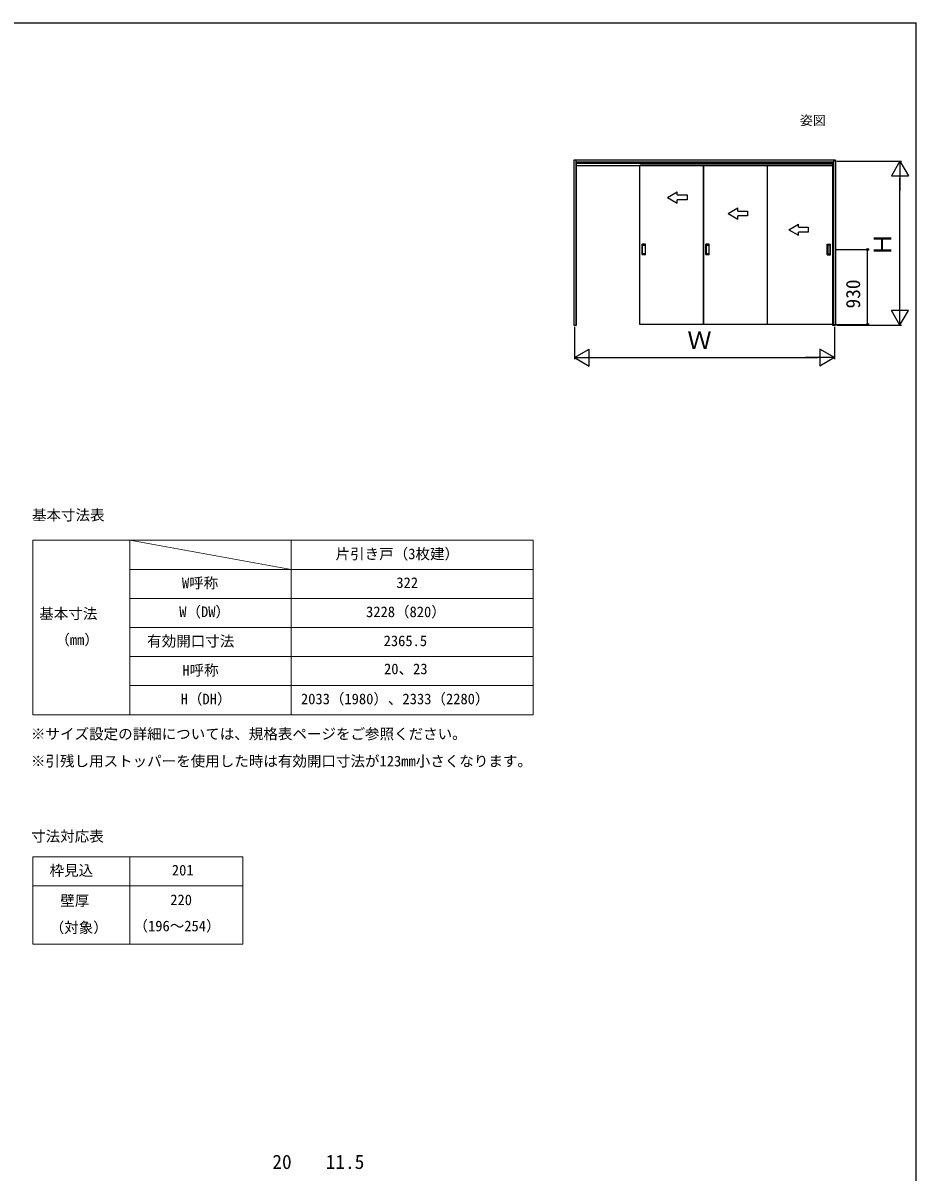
# Model space of a CAD drawing. Units: millimetres, scale not verified. Extents: x -525 to 525, y -783 to 779.
# Drawn here: x -28 to 525, y 35 to 747 of the extents above; entities that cross this region are included whole.
import ezdxf
from ezdxf.enums import TextEntityAlignment as Align

# ---------------------------------------------------------------- set-up
doc = ezdxf.new("R2010")
doc.units = ezdxf.units.MM
doc.header["$LTSCALE"] = 4
doc.layers.add('0-1_TABLE1', color=7, linetype='Continuous', lineweight=18)
for name, color, linetype in [('0-2_USER1', 3, 'Continuous'), ('0-6_YKK_A1', 4, 'Continuous'), ('0-7_YKK_D', 6, 'Continuous'), ('0-8_YKK_ZWAK', 7, 'Continuous')]:
    doc.layers.add(name, color=color, linetype=linetype)
doc.styles.add('ＭＳ ゴシック', font='')
doc.styles.get('ＭＳ ゴシック').set_extended_font_data('MS Gothic')

msp = doc.modelspace()

# ---------------------------------------------------------------- linework, layer by layer
at = {"layer": '0-1_TABLE1'}
for p, q in [((-22.222, 426.292), (287.778, 426.292)), ((-22.222, 426.292), (-22.222, 318.292)), ((37.778, 426.292), (137.778, 408.292)), ((37.778, 426.292), (37.778, 318.292)), ((137.778, 426.292), (137.778, 318.292)), ((287.778, 426.292), (287.778, 318.292)), ((37.778, 408.292), (287.778, 408.292)), ((37.778, 390.292), (287.778, 390.292)), ((37.778, 372.292), (287.778, 372.292)), ((37.778, 354.292), (287.778, 354.292)), ((37.778, 336.292), (287.778, 336.292)), ((-22.222, 318.292), (287.778, 318.292)), ((-22.222, 230.292), (107.778, 230.292)), ((-22.222, 230.292), (-22.222, 176.292)), ((37.778, 230.292), (37.778, 176.292)), ((107.778, 230.292), (107.778, 176.292)), ((-22.222, 212.292), (107.778, 212.292)), ((-22.222, 176.292), (107.778, 176.292))]:
    msp.add_line(p, q, dxfattribs=at)
at = {"layer": '0-6_YKK_A1'}
for p, q in [((312.9, 661.6), (312.9, 559.45)), ((475, 661.6), (312.9, 661.6)), ((314.1, 661.6), (314.1, 559.45)), ((473.8, 660.4), (314.1, 660.4)), ((314.6, 659.9), (473.3, 659.9)), ((314.6, 658.4), (473.3, 658.4)), ((473.525, 658.6), (353.825, 658.6)), ((353.825, 559.85), (353.825, 658.6)), ((393.325, 559.85), (393.325, 658.6)), ((393.325, 658.6), (393.325, 559.85)), ((432.825, 658.6), (432.825, 559.85)), ((473.3, 660.4), (473.3, 559.45)), ((473.525, 559.85), (473.525, 658.6)), ((473.8, 661.6), (473.8, 559.45)), ((475, 661.1), (474.5, 661.1)), ((475, 661.6), (475, 559.45)), ((371.075, 638.6), (377.075, 642.064)), ((377.075, 640.1), (377.075, 642.064)), ((371.075, 638.6), (377.075, 635.136)), ((377.075, 635.136), (377.075, 637.1)), ((408.625, 628.6), (414.625, 632.064)), ((408.625, 628.6), (414.625, 625.136)), ((414.625, 630.1), (414.625, 632.064)), ((414.625, 625.136), (414.625, 627.1)), ((446.175, 618.6), (452.175, 622.064)), ((452.175, 620.1), (452.175, 622.064)), ((446.175, 618.6), (452.175, 615.136)), ((452.175, 615.136), (452.175, 617.1)), ((355.275, 603.15), (355.275, 609.55)), ((357.325, 609.6), (355.325, 609.6)), ((355.575, 603.65), (355.575, 609.05)), ((355.625, 609.1), (357.025, 609.1)), ((357.075, 609.05), (357.075, 603.65)), ((357.375, 603.15), (357.375, 609.55)), ((394.775, 603.15), (394.775, 609.55)), ((396.825, 609.6), (394.825, 609.6)), ((395.075, 603.65), (395.075, 609.05)), ((395.125, 609.1), (396.525, 609.1)), ((396.575, 609.05), (396.575, 603.65)), ((396.875, 603.15), (396.875, 609.55)), ((469.975, 603.15), (469.975, 609.55)), ((470.025, 609.6), (472.025, 609.6)), ((470.275, 609.05), (470.275, 603.65)), ((471.725, 609.1), (470.325, 609.1)), ((471.775, 603.65), (471.775, 609.05)), ((472.075, 603.15), (472.075, 609.55)), ((357.325, 603.1), (355.325, 603.1)), ((357.025, 603.6), (355.625, 603.6)), ((396.825, 603.1), (394.825, 603.1)), ((396.525, 603.6), (395.125, 603.6)), ((470.025, 603.1), (472.025, 603.1)), ((470.325, 603.6), (471.725, 603.6)), ((473.525, 559.85), (353.825, 559.85)), ((473.3, 559.45), (475, 559.45))]:
    msp.add_line(p, q, dxfattribs=at)
for points in [[(312.9, 559.45), (314.6, 559.45), (314.6, 660.4)], [(377.075, 640.1), (383.075, 640.1), (383.075, 637.1), (377.075, 637.1)], [(414.625, 630.1), (420.625, 630.1), (420.625, 627.1), (414.625, 627.1)], [(452.175, 620.1), (458.175, 620.1), (458.175, 617.1), (452.175, 617.1)]]:
    msp.add_lwpolyline(points, dxfattribs=at)
for centre, start, end in [((355.325, 609.55), 90, 180), ((355.625, 609.05), 90, 180), ((357.025, 609.05), 0, 90), ((357.325, 609.55), 0, 90), ((394.825, 609.55), 90, 180), ((395.125, 609.05), 90, 180), ((396.525, 609.05), 0, 90), ((396.825, 609.55), 0, 90), ((470.025, 609.55), 90, 180), ((470.325, 609.05), 90, 180), ((471.725, 609.05), 360, 90), ((472.025, 609.55), 0, 90), ((355.325, 603.15), 180, 270), ((355.625, 603.65), 180, 270), ((357.025, 603.65), 270, 0), ((357.325, 603.15), 270, 0), ((394.825, 603.15), 180, 270), ((395.125, 603.65), 180, 270), ((396.525, 603.65), 270, 0), ((396.825, 603.15), 270, 0), ((470.025, 603.15), 180, 270), ((470.325, 603.65), 180, 270), ((471.725, 603.65), 270, 360), ((472.025, 603.15), 270, 0)]:
    msp.add_arc(centre, 0.05, start, end, dxfattribs=at)
at = {"layer": '0-7_YKK_D'}
for p, q in [((476, 661.1), (516, 661.1)), ((515, 661.1), (509.75, 652.007)), ((515, 661.1), (520.25, 652.007)), ((515, 661.1), (515, 642.913)), ((509.75, 652.007), (520.25, 652.007)), ((515, 569.95), (515, 650.6)), ((475.356, 606.35), (496, 606.35)), ((495, 559.85), (495, 606.35)), ((515, 559.45), (515, 577.637)), ((515, 559.45), (509.75, 568.543)), ((520.25, 568.543), (509.75, 568.543)), ((515, 559.45), (520.25, 568.543)), ((313.4, 558.45), (313.4, 538.45)), ((474.5, 558.45), (474.5, 538.45)), ((474.525, 559.85), (496, 559.85)), ((476, 559.45), (516, 559.45)), ((313.4, 539.45), (322.493, 544.7)), ((322.493, 534.2), (322.493, 544.7)), ((474.5, 539.45), (465.407, 544.7)), ((465.407, 544.7), (465.407, 534.2)), ((313.4, 539.45), (322.493, 534.2)), ((313.4, 539.45), (331.587, 539.45)), ((323.9, 539.45), (464, 539.45)), ((474.5, 539.45), (456.313, 539.45)), ((474.5, 539.45), (465.407, 534.2))]:
    msp.add_line(p, q, dxfattribs=at)
for centre in [(495, 606.35), (495, 559.85)]:
    msp.add_circle(centre, 0.637, dxfattribs=at)
at = {"layer": '0-8_YKK_ZWAK'}
msp.add_line((-525, 746.6), (525, 746.6), dxfattribs=at)
msp.add_lwpolyline([(-525, -783.4), (525, -783.4), (525, 746.6)], dxfattribs=at)

# ---------------------------------------------------------------- texts
at = {"layer": '0-1_TABLE1', "style": 'ＭＳ ゴシック'}
for s, p in [('片引き戸（3枚建）', (165.323, 412.613)), ('W呼称', (70.085, 394.587)), ('322', (202.96, 394.792)), ('基本寸法', (-18.302, 375.599)), ('W（DW）', (68.423, 376.741)), ('3228（820）', (184.193, 376.741)), ('（mm）', (-8.356, 359.423)), ('有効開口寸法', (48.556, 358.587)), ('2365.5', (195.085, 358.792)), ('H呼称', (70.34, 340.587)), ('20、23', (195.34, 341.406)), ('H（DH）', (69.343, 322.741)), ('2033（1980）、2333（2280）', (143.846, 322.818)), ('枠見込', (-11.884, 216.613)), ('201', (63.855, 216.792)), ('壁厚', (-5.287, 197.906)), ('220', (62.858, 198.417)), ('（対象）', (-11.833, 181.218)), ('（196～254）', (40.076, 182.241))]:
    msp.add_text(s, height=6.598, dxfattribs=at).set_placement(p, align=Align.BOTTOM_LEFT)
at = {"layer": '0-2_USER1', "style": 'ＭＳ ゴシック'}
for s, height, p in [('姿図', 5.865, (453, 681.6)), ('基本寸法表', 6.598, (-22.833, 436.653)), ('※サイズ設定の詳細については、規格表ページをご参照ください。', 6.598, (-23.447, 301.151)), ('※引残し用ストッパーを使用した時は有効開口寸法が123mm小さくなります。', 6.598, (-23.447, 284.31)), ('寸法対応表', 6.598, (-23.347, 237.758))]:
    msp.add_text(s, height=height, dxfattribs=at).set_placement(p, align=Align.BOTTOM_LEFT)
at = {"layer": '0-7_YKK_D', "style": 'ＭＳ ゴシック'}
for s, height, p in [('Ｈ', 11, (513, 601.923)), ('930', 8.798, (493, 569.839))]:
    msp.add_text(s, height=height, rotation=90, dxfattribs=at).set_placement(p, align=Align.BOTTOM_LEFT)
for s, height, p in [('Ｗ', 11, (383.297, 541.45)), ('20', 8.798, (126.127, 34.414)), ('11.5', 8.798, (159.201, 34.414))]:
    msp.add_text(s, height=height, dxfattribs=at).set_placement(p, align=Align.BOTTOM_LEFT)

doc.saveas('drawing.dxf')
